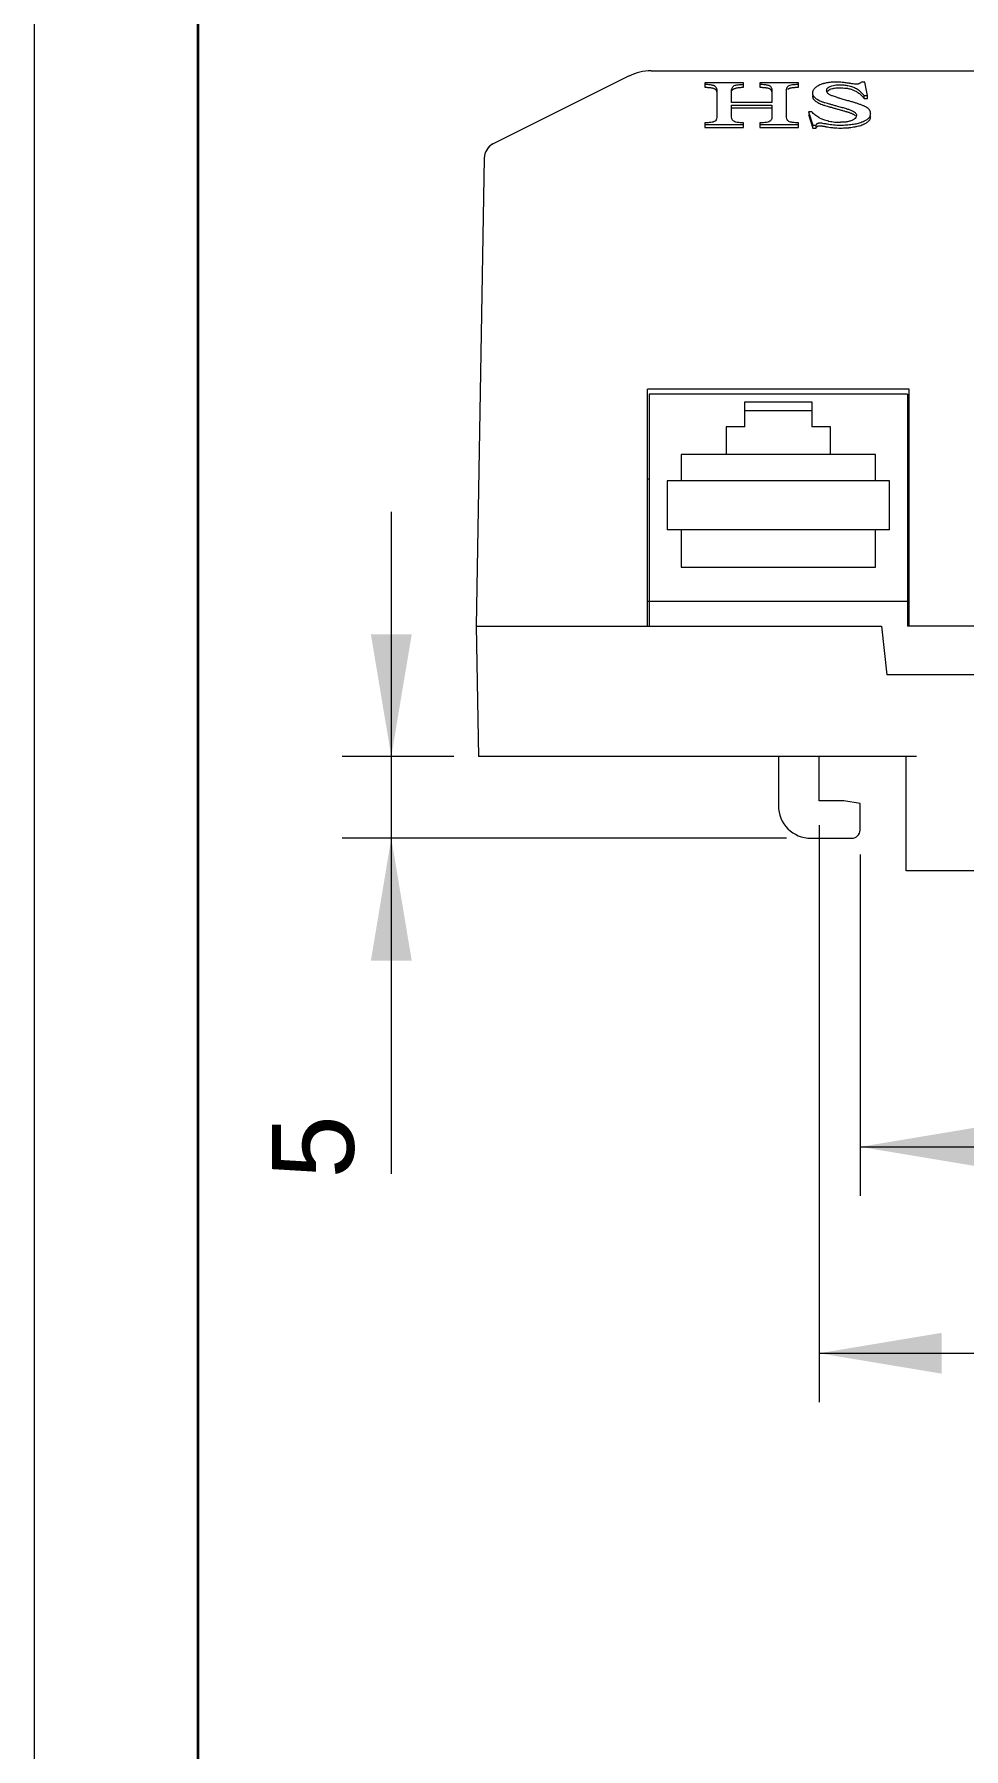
# Model space of a CAD drawing. Header units: millimetres. Extents: x -297 to 694, y -237 to 210.
# Drawn here: x -297 to -240.1, y 0 to 105 of the extents above; entities that cross this region are included whole.
import ezdxf

# ---------------------------------------------------------------- set-up
doc = ezdxf.new("R2010")
doc.units = ezdxf.units.MM
doc.layers.get('0').update_dxf_attribs({"lineweight": 20})
doc.layers.add('粗实线层', color=7, linetype='Continuous', lineweight=35)
doc.layers.add('细实线层', color=7, linetype='Continuous', lineweight=18)
doc.styles.add('标准', font='')
doc.styles.get('标准').set_extended_font_data('arial')
doc.dimstyles.new('标准', dxfattribs={"dimscale": 1.5, "dimtxt": 3.333333, "dimasz": 5, "dimexe": 2, "dimexo": 1, "dimgap": 1.5, "dimtad": 1, "dimdec": 1, "dimdsep": 46, "dimtxsty": '标准', "dimcen": 2.5, "dimdle": 10, "dimclrd": 256, "dimclre": 256, "dimclrt": 7, "dimadec": 0, "dimazin": 0, "dimtfac": 0.714286, "dimtdec": 1, "dimtmove": 0, "dimatfit": 3, "dimfxl": 0, "dimtolj": 1, "dimarcsym": 0})

# ---------------------------------------------------------------- blocks, each defined once
blk = doc.blocks.new('*X8')
for points in [[(-246.46, 36.86), (-238.96, 38.11), (-238.96, 35.61)], [(-198.46, 36.86), (-205.96, 38.11), (-205.96, 35.61)]]:
    blk.add_hatch(color=256).paths.add_polyline_path(points, flags=0)
at = {"linetype": 'Continuous'}
for p, q in [((-246.46, 54.76), (-246.46, 33.86)), ((-198.46, 54.76), (-198.46, 33.86))]:
    blk.add_line(p, q, dxfattribs=at)
blk.add_line((-246.46, 36.86), (-198.46, 36.86))
at = {"color": 7, "linetype": 'Continuous', "insert": (-222.46, 41.66), "char_height": 5, "width": 14.7409, "attachment_point": 5, "style": '标准'}
blk.add_mtext('48', dxfattribs=at)
blk = doc.blocks.new('*X9')
for points in [[(-248.96, 24.22), (-241.46, 25.47), (-241.46, 22.97)], [(-195.96, 24.22), (-203.46, 25.47), (-203.46, 22.97)]]:
    blk.add_hatch(color=256).paths.add_polyline_path(points, flags=0)
at = {"linetype": 'Continuous'}
for p, q in [((-248.96, 56.56), (-248.96, 21.22)), ((-195.96, 56.56), (-195.96, 21.22))]:
    blk.add_line(p, q, dxfattribs=at)
blk.add_line((-248.96, 24.22), (-195.96, 24.22))
at = {"color": 7, "linetype": 'Continuous', "insert": (-222.46, 29.03), "char_height": 5, "width": 14.3216, "attachment_point": 5, "style": '标准'}
blk.add_mtext('53', dxfattribs=at)
blk = doc.blocks.new('*X11')
for points in [[(-275.15, 60.76), (-273.9, 68.26), (-276.4, 68.26)], [(-275.15, 55.76), (-273.9, 48.26), (-276.4, 48.26)]]:
    blk.add_hatch(color=256).paths.add_polyline_path(points, flags=0)
blk.add_line((-275.15, 75.76), (-275.15, 35.2))
at = {"linetype": 'Continuous'}
for p, q in [((-271.32, 60.76), (-278.15, 60.76)), ((-250.96, 55.76), (-278.15, 55.76))]:
    blk.add_line(p, q, dxfattribs=at)
at = {"color": 7, "linetype": 'Continuous', "insert": (-279.91, 36.86), "char_height": 5, "width": 10, "attachment_point": 5, "rotation": 90, "style": '标准'}
blk.add_mtext('5', dxfattribs=at)
blk = doc.blocks.new('$CAXA_FRAME_13B17AC1$')
at = {"layer": '粗实线层'}
blk.add_line((-287, 200), (-287, -200), dxfattribs=at)
at = {"layer": '细实线层'}
blk.add_line((-297, 210), (-297, -210), dxfattribs=at)

msp = doc.modelspace()

# ---------------------------------------------------------------- linework, layer by layer
at = {"linetype": 'Continuous'}
for p, q in [((-260.59, 102.45), (-268.91, 98.29)), ((-259.25, 102.76), (-185.67, 102.76)), ((-253.59, 102.03), (-255.96, 102.03)), ((-255.96, 102.03), (-255.96, 101.76)), ((-253.59, 101.76), (-253.59, 102.03)), ((-250.22, 102.03), (-252.59, 102.03)), ((-252.59, 102.03), (-252.59, 101.76)), ((-250.22, 101.76), (-250.22, 102.03)), ((-246.17, 102.07), (-246.38, 102.07)), ((-246, 101.25), (-246.17, 102.07)), ((-255.22, 101.53), (-255.22, 99.99)), ((-254.33, 100.83), (-254.33, 101.53)), ((-251.85, 100.83), (-254.33, 100.83)), ((-251.85, 101.53), (-251.85, 100.83)), ((-250.96, 99.99), (-250.96, 101.53)), ((-246.21, 101.25), (-246, 101.25)), ((-246.21, 101.07), (-246.21, 101.25)), ((-246.21, 101.07), (-246, 101.07)), ((-246, 101.07), (-246, 101.25)), ((-254.33, 100.66), (-251.85, 100.66)), ((-254.33, 99.99), (-254.33, 100.66)), ((-254.33, 100.49), (-251.85, 100.49)), ((-251.85, 100.66), (-251.85, 99.99)), ((-249.41, 100.26), (-249.62, 100.26)), ((-249.62, 100.26), (-249.36, 99.44)), ((-249.62, 100.08), (-249.36, 99.26)), ((-255.96, 99.58), (-255.96, 99.3)), ((-255.96, 99.48), (-253.59, 99.48)), ((-255.96, 99.3), (-253.59, 99.3)), ((-253.59, 99.3), (-253.59, 99.58)), ((-252.59, 99.58), (-252.59, 99.3)), ((-252.59, 99.48), (-250.22, 99.48)), ((-252.59, 99.3), (-250.22, 99.3)), ((-250.22, 99.3), (-250.22, 99.58)), ((-249.36, 99.44), (-249.15, 99.44)), ((-249.36, 99.26), (-249.36, 99.44)), ((-249.36, 99.26), (-249.15, 99.26)), ((-249.15, 99.26), (-249.15, 99.44)), ((-269.46, 97.41), (-269.96, 68.76)), ((-243.46, 83.26), (-259.46, 83.26)), ((-259.46, 68.76), (-259.46, 83.26)), ((-243.56, 82.96), (-259.36, 82.96)), ((-259.36, 82.96), (-259.36, 68.76)), ((-243.56, 82.96), (-243.56, 68.76)), ((-243.46, 68.76), (-243.46, 83.26)), ((-253.51, 82.49), (-249.41, 82.49)), ((-253.51, 80.96), (-253.51, 82.49)), ((-253.51, 81.96), (-249.41, 81.96)), ((-249.41, 82.49), (-249.41, 80.96)), ((-253.51, 80.96), (-254.66, 80.96)), ((-254.66, 80.96), (-254.66, 79.26)), ((-248.26, 80.96), (-249.41, 80.96)), ((-248.26, 79.26), (-248.26, 80.96)), ((-245.51, 79.26), (-257.41, 79.26)), ((-257.41, 79.26), (-257.41, 77.66)), ((-245.51, 77.66), (-245.51, 79.26)), ((-259.36, 77.76), (-259.46, 77.76)), ((-243.46, 77.76), (-243.56, 77.76)), ((-244.66, 77.66), (-258.26, 77.66)), ((-258.26, 77.66), (-258.26, 74.66)), ((-244.66, 74.66), (-244.66, 77.66)), ((-244.66, 74.66), (-258.26, 74.66)), ((-257.41, 74.66), (-257.41, 72.36)), ((-245.51, 72.36), (-245.51, 74.66)), ((-257.41, 72.36), (-245.51, 72.36)), ((-243.46, 70.26), (-259.46, 70.26)), ((-269.96, 68.76), (-245.14, 68.76)), ((-269.96, 68.76), (-269.82, 60.76)), ((-238.71, 68.76), (-243.56, 68.76)), ((-200.1, 65.76), (-244.82, 65.76)), ((-243.01, 60.76), (-269.82, 60.76)), ((-251.46, 60.76), (-251.46, 57.76)), ((-248.96, 58.06), (-248.96, 60.76)), ((-243.63, 53.76), (-243.63, 60.76)), ((-247.46, 58.06), (-248.96, 58.06)), ((-246.46, 57.89), (-247.46, 58.06)), ((-246.46, 56.26), (-246.46, 57.89)), ((-249.46, 55.76), (-246.96, 55.76)), ((-201.3, 53.76), (-243.63, 53.76))]:
    msp.add_line(p, q, dxfattribs=at)
msp.add_line((-245.14, 68.76), (-244.82, 65.76))
for centre, radius, start, end in [((-259.25, 99.76), 3, 90.0002, 116.5652), ((-247.9, 98.17), 3.9, 86.9362, 89.9965), ((-247.9, 98.19), 3.88, 83.0446, 86.9401), ((-247.89, 98.29), 3.78, 79.3904, 83.0429), ((-248.3, 101.56), 0.213, 180.0669, 200.3375), ((-247.74, 99.13), 2.6, 77.459, 78.955), ((-247.77, 99), 2.73, 71.7562, 77.4414), ((-248.04, 101.7), 2.03, 244.2361, 247.9171), ((-247.91, 102.01), 2.37, 247.8962, 250.3433), ((-247.69, 102.61), 3, 250.315, 256.265), ((-247.7, 102.59), 2.99, 256.2667, 257.2203), ((-247.69, 102.64), 3.03, 257.2219, 263.9824), ((-247.66, 102.88), 3.27, 263.9749, 270.0432), ((-268.46, 97.4), 1, 116.5651, 179), ((-268.45, 97.39), 1.01, 158.1468, 178.9257), ((-268.47, 97.4), 0.991, 155.5848, 158.1157), ((-268.46, 97.4), 0.998, 137.1408, 155.5792), ((-268.46, 97.4), 0.997, 133.0383, 137.1149), ((-268.46, 97.39), 1.01, 116.2117, 133.0558), ((-249.46, 57.76), 2, 180, 270), ((-246.96, 56.26), 0.5, 270, 0)]:
    msp.add_arc(centre, radius, start, end, dxfattribs=at)
for points, knots in [([(-255.96, 101.94), (-255.85, 101.94), (-255.67, 101.93), (-255.46, 101.89), (-255.36, 101.85), (-255.33, 101.82)], [0, 0, 0, 0, 1373.745171, 2227.100985, 2704.649703, 2704.649703, 2704.649703, 2704.649703]), ([(-254.21, 101.82), (-254.18, 101.85), (-254.08, 101.89), (-253.87, 101.92), (-253.7, 101.93), (-253.59, 101.94)], [0, 0, 0, 0, 497.425097, 1351.505265, 2690.718063, 2690.718063, 2690.718063, 2690.718063]), ([(-252.59, 101.94), (-252.48, 101.94), (-252.3, 101.93), (-252.08, 101.89), (-251.98, 101.85), (-251.95, 101.82)], [0, 0, 0, 0, 1376.252755, 2216.506613, 2676.541815, 2676.541815, 2676.541815, 2676.541815]), ([(-250.96, 101.53), (-250.96, 101.58), (-250.95, 101.68), (-250.89, 101.81), (-250.83, 101.85), (-250.8, 101.86)], [0, 0, 0, 0, 1168.43101, 1989.860066, 2663.930792, 2663.930792, 2663.930792, 2663.930792]), ([(-250.8, 101.86), (-250.76, 101.88), (-250.66, 101.91), (-250.46, 101.93), (-250.31, 101.94), (-250.22, 101.94)], [0, 0, 0, 0, 569.102453, 1431.893223, 2662.413515, 2662.413515, 2662.413515, 2662.413515]), ([(-248.98, 101.87), (-248.99, 101.86), (-249.02, 101.84), (-249.08, 101.81), (-249.15, 101.77), (-249.22, 101.71), (-249.27, 101.66), (-249.32, 101.6), (-249.34, 101.55), (-249.36, 101.5), (-249.37, 101.47), (-249.37, 101.44), (-249.37, 101.42), (-249.37, 101.41)], [0, 0, 0, 0, 743.74985, 1453.210268, 2772.811868, 3968.260983, 5051.956517, 6040.493048, 6955.636931, 7394.502951, 7825.672833, 8253.222671, 8681.330732, 8681.330732, 8681.330732, 8681.330732]), ([(-248.69, 101.98), (-248.71, 101.97), (-248.77, 101.96), (-248.87, 101.92), (-248.94, 101.89), (-248.98, 101.87)], [0, 0, 0, 0, 645.64294, 1671.264243, 2647.600058, 2647.600058, 2647.600058, 2647.600058]), ([(-248.36, 102.05), (-248.36, 102.05), (-248.41, 102.04), (-248.51, 102.02), (-248.61, 102), (-248.67, 101.99), (-248.69, 101.98)], [0, 0, 0, 0, 93.366861, 1548.8799, 2926.467751, 3452.026762, 3452.026762, 3452.026762, 3452.026762]), ([(-247.9, 102.07), (-247.95, 102.07), (-248.06, 102.07), (-248.22, 102.06), (-248.31, 102.05), (-248.36, 102.05)], [0, 0, 0, 0, 946.916893, 1844.517308, 2642.959241, 2642.959241, 2642.959241, 2642.959241]), ([(-248.28, 101.81), (-248.22, 101.83), (-248.11, 101.87), (-247.91, 101.9), (-247.77, 101.91), (-247.7, 101.91)], [0, 0, 0, 0, 804.68222, 1655.821138, 2641.072557, 2641.072557, 2641.072557, 2641.072557]), ([(-247.7, 101.91), (-247.62, 101.91), (-247.45, 101.9), (-247.19, 101.86), (-247.01, 101.81), (-246.92, 101.78)], [0, 0, 0, 0, 794.876324, 1667.767238, 2635.908585, 2635.908585, 2635.908585, 2635.908585]), ([(-246.69, 101.95), (-246.73, 101.95), (-246.82, 101.95), (-246.92, 101.96), (-246.97, 101.97)], [0, 0, 0, 0, 791.663055, 1936.505581, 1936.505581, 1936.505581, 1936.505581]), ([(-246.53, 101.97), (-246.55, 101.96), (-246.58, 101.95), (-246.64, 101.95), (-246.67, 101.95), (-246.69, 101.95)], [0, 0, 0, 0, 831.13247, 1690.842319, 2629.076574, 2629.076574, 2629.076574, 2629.076574]), ([(-246.38, 102.07), (-246.4, 102.06), (-246.43, 102.03), (-246.48, 101.99), (-246.52, 101.98), (-246.53, 101.97)], [0, 0, 0, 0, 1071.102152, 1931.514906, 2628.315376, 2628.315376, 2628.315376, 2628.315376]), ([(-255.96, 101.76), (-255.94, 101.76), (-255.9, 101.76), (-255.83, 101.75), (-255.79, 101.75), (-255.76, 101.75)], [0, 0, 0, 0, 853.829045, 1664.979918, 2705.082517, 2705.082517, 2705.082517, 2705.082517]), ([(-255.76, 101.75), (-255.75, 101.75), (-255.7, 101.75), (-255.64, 101.74), (-255.6, 101.73), (-255.58, 101.73)], [0, 0, 0, 0, 499.978978, 1957.895021, 2703.389418, 2703.389418, 2703.389418, 2703.389418]), ([(-255.58, 101.73), (-255.57, 101.73), (-255.53, 101.72), (-255.48, 101.71), (-255.44, 101.7), (-255.41, 101.69), (-255.39, 101.68), (-255.37, 101.67), (-255.35, 101.66), (-255.34, 101.65), (-255.33, 101.65)], [0, 0, 0, 0, 891.544354, 2735.973155, 3547.407571, 4287.216647, 4957.904549, 5562.878804, 6106.832832, 6596.273867, 6596.273867, 6596.273867, 6596.273867]), ([(-255.33, 101.82), (-255.31, 101.8), (-255.27, 101.75), (-255.23, 101.65), (-255.22, 101.57), (-255.22, 101.53)], [0, 0, 0, 0, 781.284036, 1654.660427, 2700.065371, 2700.065371, 2700.065371, 2700.065371]), ([(-255.33, 101.65), (-255.32, 101.64), (-255.31, 101.62), (-255.28, 101.59), (-255.26, 101.55), (-255.25, 101.52), (-255.24, 101.49), (-255.23, 101.46), (-255.23, 101.46)], [0, 0, 0, 0, 872.854358, 1746.478071, 2632.248195, 3541.170666, 4483.523121, 5055.601292, 5055.601292, 5055.601292, 5055.601292]), ([(-254.33, 101.53), (-254.33, 101.57), (-254.32, 101.65), (-254.28, 101.75), (-254.24, 101.8), (-254.21, 101.82)], [0, 0, 0, 0, 1056.261553, 1919.191976, 2691.72942, 2691.72942, 2691.72942, 2691.72942]), ([(-254.29, 101.56), (-254.28, 101.57), (-254.27, 101.59), (-254.24, 101.62), (-254.22, 101.64), (-254.21, 101.64)], [0, 0, 0, 0, 898.353528, 1789.329128, 2690.552972, 2690.552972, 2690.552972, 2690.552972]), ([(-254.21, 101.64), (-254.21, 101.65), (-254.2, 101.66), (-254.18, 101.67), (-254.15, 101.68), (-254.13, 101.69), (-254.12, 101.69), (-254.11, 101.69)], [0, 0, 0, 0, 766.949756, 1616.33817, 2554.971976, 3587.931971, 4220.414772, 4220.414772, 4220.414772, 4220.414772]), ([(-254.11, 101.69), (-254.1, 101.7), (-254.06, 101.71), (-253.99, 101.72), (-253.91, 101.74), (-253.81, 101.75), (-253.73, 101.75), (-253.65, 101.76), (-253.61, 101.76), (-253.59, 101.76)], [0, 0, 0, 0, 498.421536, 1297.904361, 2220.340786, 3268.336389, 4443.749222, 5079.700397, 5747.999666, 5747.999666, 5747.999666, 5747.999666]), ([(-252.59, 101.76), (-252.57, 101.76), (-252.52, 101.76), (-252.46, 101.75), (-252.41, 101.75), (-252.39, 101.75)], [0, 0, 0, 0, 854.371025, 1664.556563, 2676.994498, 2676.994498, 2676.994498, 2676.994498]), ([(-252.39, 101.75), (-252.37, 101.75), (-252.33, 101.75), (-252.27, 101.74), (-252.22, 101.73), (-252.2, 101.73)], [0, 0, 0, 0, 524.294199, 1971.739062, 2675.278503, 2675.278503, 2675.278503, 2675.278503]), ([(-252.2, 101.73), (-252.19, 101.73), (-252.15, 101.72), (-252.1, 101.71), (-252.06, 101.7), (-252.03, 101.69), (-252.01, 101.68), (-251.99, 101.67), (-251.97, 101.66), (-251.96, 101.65), (-251.95, 101.64)], [0, 0, 0, 0, 942.487984, 2766.000511, 3564.30508, 4289.443664, 4944.116594, 5531.954898, 6057.929571, 6528.923077, 6528.923077, 6528.923077, 6528.923077]), ([(-251.95, 101.82), (-251.93, 101.8), (-251.89, 101.75), (-251.86, 101.65), (-251.85, 101.57), (-251.85, 101.53)], [0, 0, 0, 0, 759.774942, 1627.006073, 2671.961331, 2671.961331, 2671.961331, 2671.961331]), ([(-251.95, 101.64), (-251.95, 101.64), (-251.93, 101.62), (-251.91, 101.59), (-251.89, 101.55), (-251.88, 101.52), (-251.87, 101.48), (-251.86, 101.46), (-251.86, 101.46)], [0, 0, 0, 0, 841.41275, 1694.10603, 2567.423595, 3470.351888, 4411.311909, 5003.983238, 5003.983238, 5003.983238, 5003.983238]), ([(-250.87, 101.64), (-250.87, 101.64), (-250.87, 101.64), (-250.86, 101.65), (-250.84, 101.67), (-250.82, 101.68), (-250.81, 101.68), (-250.8, 101.69)], [0, 0, 0, 0, 149.845329, 1147.125573, 2144.000553, 3150.672595, 4177.139084, 4177.139084, 4177.139084, 4177.139084]), ([(-250.8, 101.69), (-250.8, 101.69), (-250.78, 101.69), (-250.76, 101.7), (-250.73, 101.71), (-250.7, 101.72), (-250.64, 101.73), (-250.58, 101.74), (-250.5, 101.75), (-250.41, 101.75), (-250.32, 101.76), (-250.25, 101.76), (-250.22, 101.76)], [0, 0, 0, 0, 299.86782, 624.540799, 974.739855, 1351.042267, 2183.663867, 3125.354057, 4178.095817, 5343.33733, 6622.174007, 8015.460453, 8015.460453, 8015.460453, 8015.460453]), ([(-249.37, 101.41), (-249.37, 101.4), (-249.37, 101.39), (-249.37, 101.36), (-249.36, 101.32), (-249.35, 101.27), (-249.32, 101.23), (-249.29, 101.19), (-249.26, 101.15), (-249.21, 101.11), (-249.18, 101.08), (-249.17, 101.07)], [0, 0, 0, 0, 410.882248, 817.613841, 1625.952186, 2441.676904, 3281.195683, 4160.196972, 5092.965137, 6092.036808, 7168.158129, 7168.158129, 7168.158129, 7168.158129]), ([(-249.37, 101.23), (-249.37, 101.22), (-249.37, 101.21), (-249.37, 101.18), (-249.36, 101.14), (-249.35, 101.12), (-249.35, 101.11)], [0, 0, 0, 0, 639.296756, 1272.135455, 2529.839051, 3454.392363, 3454.392363, 3454.392363, 3454.392363]), ([(-249.35, 101.11), (-249.35, 101.1), (-249.34, 101.08), (-249.32, 101.05), (-249.29, 101.01), (-249.26, 100.97), (-249.21, 100.93), (-249.18, 100.91), (-249.17, 100.89)], [0, 0, 0, 0, 222.322169, 1063.488563, 1944.214954, 2878.813743, 3879.846162, 4958.079448, 4958.079448, 4958.079448, 4958.079448]), ([(-249.17, 101.07), (-249.15, 101.06), (-249.11, 101.03), (-249.03, 100.99), (-248.92, 100.93), (-248.8, 100.88), (-248.69, 100.84), (-248.64, 100.83), (-248.61, 100.82)], [0, 0, 0, 0, 529.298475, 1081.661808, 2261.066635, 3548.685694, 4235.795312, 4952.904582, 4952.904582, 4952.904582, 4952.904582]), ([(-249.17, 100.89), (-249.15, 100.88), (-249.11, 100.86), (-249.03, 100.81), (-248.92, 100.75), (-248.8, 100.7), (-248.69, 100.66), (-248.64, 100.65), (-248.61, 100.64)], [0, 0, 0, 0, 529.081138, 1081.217663, 2260.13821, 3547.228556, 4234.056038, 4950.870852, 4950.870852, 4950.870852, 4950.870852]), ([(-248.61, 100.82), (-248.56, 100.8), (-248.44, 100.77), (-248.26, 100.72), (-248.06, 100.66), (-247.92, 100.62), (-247.85, 100.6)], [0, 0, 0, 0, 706.796245, 1517.456936, 2429.518625, 3440.504075, 3440.504075, 3440.504075, 3440.504075]), ([(-248.51, 101.56), (-248.51, 101.59), (-248.49, 101.66), (-248.4, 101.75), (-248.32, 101.79), (-248.28, 101.81)], [0, 0, 0, 0, 750.061587, 1572.972724, 2642.970883, 2642.970883, 2642.970883, 2642.970883]), ([(-248.4, 101.36), (-248.42, 101.37), (-248.46, 101.41), (-248.49, 101.46), (-248.5, 101.48)], [0, 0, 0, 0, 1029.32935, 1943.770621, 1943.770621, 1943.770621, 1943.770621]), ([(-248.49, 101.46), (-248.49, 101.47), (-248.47, 101.49), (-248.45, 101.52), (-248.43, 101.54), (-248.41, 101.55), (-248.41, 101.56)], [0, 0, 0, 0, 566.277559, 1687.955361, 2913.683412, 3447.217227, 3447.217227, 3447.217227, 3447.217227]), ([(-248.41, 101.56), (-248.4, 101.56), (-248.37, 101.58), (-248.34, 101.6), (-248.31, 101.62), (-248.29, 101.62), (-248.28, 101.63)], [0, 0, 0, 0, 709.146225, 2006.753911, 2708.292446, 3446.80579, 3446.80579, 3446.80579, 3446.80579]), ([(-247.91, 101.14), (-247.99, 101.17), (-248.12, 101.21), (-248.28, 101.28), (-248.37, 101.33), (-248.4, 101.36)], [0, 0, 0, 0, 1217.160544, 2080.562918, 2639.029998, 2639.029998, 2639.029998, 2639.029998]), ([(-248.28, 101.63), (-248.24, 101.64), (-248.18, 101.67), (-248.12, 101.68), (-248.11, 101.68)], [0, 0, 0, 0, 1399.449006, 1943.243876, 1943.243876, 1943.243876, 1943.243876]), ([(-248.11, 101.68), (-248.08, 101.69), (-248, 101.71), (-247.89, 101.72), (-247.78, 101.73), (-247.73, 101.73), (-247.7, 101.73)], [0, 0, 0, 0, 757.299119, 2042.920305, 2727.921269, 3443.667981, 3443.667981, 3443.667981, 3443.667981]), ([(-247.21, 100.93), (-247.3, 100.96), (-247.48, 101.01), (-247.71, 101.08), (-247.85, 101.12), (-247.91, 101.14)], [0, 0, 0, 0, 1060.946941, 1939.220759, 2633.036715, 2633.036715, 2633.036715, 2633.036715]), ([(-247.7, 101.73), (-247.64, 101.73), (-247.51, 101.72), (-247.35, 101.7), (-247.27, 101.69), (-247.24, 101.68)], [0, 0, 0, 0, 1110.080689, 2241.38193, 2635.349017, 2635.349017, 2635.349017, 2635.349017]), ([(-246.39, 100.67), (-246.45, 100.7), (-246.58, 100.74), (-246.77, 100.81), (-246.99, 100.87), (-247.13, 100.91), (-247.21, 100.93)], [0, 0, 0, 0, 773.333475, 1600.644447, 2483.761379, 3424.449049, 3424.449049, 3424.449049, 3424.449049]), ([(-246.92, 101.78), (-246.84, 101.75), (-246.67, 101.68), (-246.43, 101.5), (-246.28, 101.34), (-246.21, 101.25)], [0, 0, 0, 0, 753.241681, 1612.512325, 2628.25629, 2628.25629, 2628.25629, 2628.25629]), ([(-246.92, 101.6), (-246.88, 101.59), (-246.82, 101.56), (-246.72, 101.52), (-246.63, 101.46), (-246.51, 101.38), (-246.39, 101.28), (-246.29, 101.17), (-246.24, 101.1), (-246.21, 101.07)], [0, 0, 0, 0, 656.427402, 1317.554027, 1987.86688, 2671.672153, 4094.794152, 4842.214495, 5617.498424, 5617.498424, 5617.498424, 5617.498424]), ([(-255.22, 99.99), (-255.22, 99.93), (-255.23, 99.83), (-255.29, 99.71), (-255.35, 99.66), (-255.38, 99.65)], [0, 0, 0, 0, 1155.132043, 1990.381094, 2689.676545, 2689.676545, 2689.676545, 2689.676545]), ([(-254.19, 99.67), (-254.22, 99.69), (-254.27, 99.74), (-254.32, 99.85), (-254.33, 99.94), (-254.33, 99.99)], [0, 0, 0, 0, 747.349684, 1593.664718, 2680.841759, 2680.841759, 2680.841759, 2680.841759]), ([(-251.85, 99.99), (-251.85, 99.94), (-251.86, 99.85), (-251.9, 99.74), (-251.96, 99.69), (-251.98, 99.67)], [0, 0, 0, 0, 1076.739218, 1924.330082, 2661.503137, 2661.503137, 2661.503137, 2661.503137]), ([(-250.82, 99.66), (-250.85, 99.68), (-250.9, 99.73), (-250.95, 99.84), (-250.96, 99.94), (-250.96, 99.99)], [0, 0, 0, 0, 681.526295, 1512.918753, 2652.686931, 2652.686931, 2652.686931, 2652.686931]), ([(-248.92, 99.87), (-248.94, 99.88), (-249.05, 99.94), (-249.23, 100.05), (-249.35, 100.19), (-249.41, 100.26)], [0, 0, 0, 0, 334.963752, 1511.570893, 2639.169468, 2639.169468, 2639.169468, 2639.169468]), ([(-248.61, 100.64), (-248.56, 100.62), (-248.44, 100.59), (-248.26, 100.54), (-248.06, 100.48), (-247.92, 100.44), (-247.85, 100.42)], [0, 0, 0, 0, 706.505202, 1516.832083, 2428.518206, 3439.087355, 3439.087355, 3439.087355, 3439.087355]), ([(-247.85, 100.6), (-247.75, 100.58), (-247.57, 100.53), (-247.33, 100.46), (-247.19, 100.41), (-247.12, 100.39)], [0, 0, 0, 0, 1035.534826, 1912.14391, 2629.305011, 2629.305011, 2629.305011, 2629.305011]), ([(-247.85, 100.42), (-247.81, 100.41), (-247.73, 100.39), (-247.59, 100.35), (-247.47, 100.32), (-247.35, 100.28), (-247.26, 100.26), (-247.19, 100.23), (-247.14, 100.22), (-247.12, 100.21)], [0, 0, 0, 0, 882.011239, 1711.930192, 3216.97694, 3892.876743, 4518.211176, 5093.383774, 5618.813248, 5618.813248, 5618.813248, 5618.813248]), ([(-247.12, 100.39), (-247.06, 100.37), (-246.96, 100.33), (-246.84, 100.27), (-246.78, 100.23), (-246.76, 100.21)], [0, 0, 0, 0, 1213.161476, 2067.942672, 2622.883524, 2622.883524, 2622.883524, 2622.883524]), ([(-247.12, 100.21), (-247.1, 100.2), (-247.06, 100.18), (-246.99, 100.16), (-246.94, 100.14), (-246.89, 100.11), (-246.85, 100.09), (-246.82, 100.07), (-246.79, 100.06), (-246.78, 100.05), (-246.77, 100.04), (-246.76, 100.03), (-246.76, 100.03)], [0, 0, 0, 0, 1396.601659, 2675.334247, 3835.826478, 4878.083897, 5802.689416, 6611.14769, 6972.775448, 7306.70758, 7613.764169, 7895.062831, 7895.062831, 7895.062831, 7895.062831]), ([(-246.68, 100.04), (-246.68, 99.99), (-246.7, 99.9), (-246.77, 99.83), (-246.81, 99.81)], [0, 0, 0, 0, 933.677129, 1926.869868, 1926.869868, 1926.869868, 1926.869868]), ([(-246.76, 100.21), (-246.74, 100.19), (-246.71, 100.15), (-246.68, 100.1), (-246.68, 100.06), (-246.68, 100.04)], [0, 0, 0, 0, 999.303275, 1851.218209, 2619.690933, 2619.690933, 2619.690933, 2619.690933]), ([(-245.93, 100.42), (-245.93, 100.43), (-245.94, 100.44), (-245.97, 100.46), (-246, 100.49), (-246.05, 100.52), (-246.1, 100.55), (-246.16, 100.58), (-246.23, 100.61), (-246.31, 100.64), (-246.36, 100.66), (-246.39, 100.67)], [0, 0, 0, 0, 286.408276, 591.000971, 1257.997471, 2006.73568, 2841.128837, 3764.021817, 4777.53338, 5883.278902, 7082.517239, 7082.517239, 7082.517239, 7082.517239]), ([(-246.35, 99.63), (-246.32, 99.64), (-246.28, 99.65), (-246.22, 99.68), (-246.17, 99.7), (-246.1, 99.74), (-246.02, 99.78), (-245.95, 99.85), (-245.89, 99.91), (-245.85, 99.97), (-245.83, 100.02), (-245.82, 100.06), (-245.82, 100.1), (-245.81, 100.13), (-245.81, 100.14)], [0, 0, 0, 0, 817.895231, 1594.5051, 2331.029133, 3028.87008, 4314.840912, 5469.685195, 6516.573137, 7486.36475, 7954.813232, 8418.91395, 8884.158163, 9355.992321, 9355.992321, 9355.992321, 9355.992321]), ([(-246.35, 99.45), (-246.32, 99.46), (-246.28, 99.47), (-246.22, 99.5), (-246.17, 99.52), (-246.1, 99.56), (-246.02, 99.61), (-245.95, 99.67), (-245.89, 99.73), (-245.85, 99.79), (-245.83, 99.84), (-245.82, 99.88), (-245.82, 99.92), (-245.81, 99.95), (-245.81, 99.96)], [0, 0, 0, 0, 817.555649, 1593.843078, 2330.061313, 3027.612523, 4313.049434, 5467.414238, 6513.867522, 7483.256487, 7951.510474, 8415.418502, 8880.469551, 9352.107808, 9352.107808, 9352.107808, 9352.107808]), ([(-245.83, 100.25), (-245.83, 100.25), (-245.83, 100.26), (-245.85, 100.3), (-245.87, 100.35), (-245.9, 100.39), (-245.92, 100.41), (-245.93, 100.42)], [0, 0, 0, 0, 179.721231, 944.135949, 2490.496706, 3285.366396, 4100.409217, 4100.409217, 4100.409217, 4100.409217]), ([(-245.81, 100.14), (-245.81, 100.15), (-245.82, 100.18), (-245.82, 100.21), (-245.83, 100.24), (-245.83, 100.25)], [0, 0, 0, 0, 960.654575, 1900.98302, 2612.39507, 2612.39507, 2612.39507, 2612.39507]), ([(-255.38, 99.65), (-255.42, 99.63), (-255.52, 99.61), (-255.72, 99.58), (-255.87, 99.58), (-255.96, 99.58)], [0, 0, 0, 0, 586.232456, 1455.264396, 2691.310052, 2691.310052, 2691.310052, 2691.310052]), ([(-253.88, 99.59), (-253.94, 99.6), (-254.05, 99.61), (-254.15, 99.65), (-254.19, 99.67)], [0, 0, 0, 0, 1196.094597, 1969.628892, 1969.628892, 1969.628892, 1969.628892]), ([(-251.98, 99.67), (-252.02, 99.65), (-252.12, 99.61), (-252.32, 99.58), (-252.49, 99.58), (-252.59, 99.58)], [0, 0, 0, 0, 521.538424, 1370.972623, 2662.999556, 2662.999556, 2662.999556, 2662.999556]), ([(-250.51, 99.59), (-250.58, 99.6), (-250.68, 99.61), (-250.79, 99.64), (-250.82, 99.66)], [0, 0, 0, 0, 1211.062291, 1949.433777, 1949.433777, 1949.433777, 1949.433777]), ([(-249.15, 99.44), (-249.14, 99.46), (-249.13, 99.48), (-249.1, 99.52), (-249.07, 99.54), (-249.06, 99.54)], [0, 0, 0, 0, 1022.053598, 1882.229363, 2635.910486, 2635.910486, 2635.910486, 2635.910486]), ([(-249.15, 99.26), (-249.15, 99.27), (-249.14, 99.28), (-249.13, 99.3), (-249.11, 99.32), (-249.09, 99.35), (-249.07, 99.36), (-249.06, 99.36)], [0, 0, 0, 0, 606.799221, 1181.136961, 2244.399661, 3217.640968, 4133.4587, 4133.4587, 4133.4587, 4133.4587]), ([(-249.06, 99.54), (-249.05, 99.55), (-249.02, 99.56), (-248.97, 99.57), (-248.93, 99.57), (-248.91, 99.57)], [0, 0, 0, 0, 670.596062, 1504.999659, 2635.382465, 2635.382465, 2635.382465, 2635.382465]), ([(-249.06, 99.36), (-249.06, 99.37), (-249.05, 99.37), (-249.03, 99.38), (-249, 99.39), (-248.98, 99.39), (-248.96, 99.39), (-248.93, 99.4), (-248.91, 99.4), (-248.91, 99.4)], [0, 0, 0, 0, 516.621206, 1072.944318, 2334.05389, 3053.238513, 3839.047433, 4696.723013, 5631.091091, 5631.091091, 5631.091091, 5631.091091]), ([(-248.91, 99.57), (-248.88, 99.57), (-248.8, 99.57), (-248.66, 99.54), (-248.53, 99.52), (-248.46, 99.51)], [0, 0, 0, 0, 468.730645, 1319.774874, 2633.656077, 2633.656077, 2633.656077, 2633.656077]), ([(-248.91, 99.4), (-248.9, 99.4), (-248.89, 99.4), (-248.88, 99.39), (-248.86, 99.39), (-248.84, 99.39), (-248.8, 99.39), (-248.75, 99.38), (-248.69, 99.37), (-248.62, 99.36), (-248.54, 99.34), (-248.49, 99.33), (-248.46, 99.33)], [0, 0, 0, 0, 209.06937, 455.903979, 740.731418, 1063.690403, 1824.306123, 2738.14995, 3805.352579, 5025.927207, 6399.82325, 7926.953093, 7926.953093, 7926.953093, 7926.953093]), ([(-248.46, 99.51), (-248.4, 99.5), (-248.27, 99.48), (-248.08, 99.45), (-247.87, 99.44), (-247.73, 99.44), (-247.66, 99.44)], [0, 0, 0, 0, 793.866256, 1628.699059, 2506.406016, 3428.628715, 3428.628715, 3428.628715, 3428.628715]), ([(-248.46, 99.33), (-248.4, 99.32), (-248.32, 99.3), (-248.23, 99.29), (-248.21, 99.29)], [0, 0, 0, 0, 1450.666176, 1933.593219, 1933.593219, 1933.593219, 1933.593219]), ([(-248.21, 99.29), (-248.17, 99.29), (-248.06, 99.27), (-247.87, 99.26), (-247.73, 99.26), (-247.66, 99.26)], [0, 0, 0, 0, 632.086072, 1604.359647, 2625.945217, 2625.945217, 2625.945217, 2625.945217]), ([(-246.97, 99.72), (-247.03, 99.7), (-247.17, 99.65), (-247.41, 99.61), (-247.57, 99.61), (-247.66, 99.61)], [0, 0, 0, 0, 785.840508, 1634.880076, 2622.50538, 2622.50538, 2622.50538, 2622.50538]), ([(-247.66, 99.44), (-247.59, 99.44), (-247.47, 99.44), (-247.29, 99.45), (-247.11, 99.47), (-246.94, 99.49), (-246.78, 99.51), (-246.63, 99.54), (-246.49, 99.58), (-246.39, 99.61), (-246.35, 99.63)], [0, 0, 0, 0, 914.78989, 1794.832537, 2640.922783, 3453.985927, 4235.096998, 4985.502254, 5706.64266, 6400.178759, 6400.178759, 6400.178759, 6400.178759]), ([(-247.66, 99.26), (-247.59, 99.26), (-247.47, 99.26), (-247.3, 99.27), (-247.2, 99.28), (-247.15, 99.28)], [0, 0, 0, 0, 992.497414, 1947.295954, 2621.118031, 2621.118031, 2621.118031, 2621.118031]), ([(-247.15, 99.28), (-247.14, 99.28), (-247.07, 99.29), (-246.94, 99.31), (-246.81, 99.33), (-246.74, 99.34), (-246.72, 99.35)], [0, 0, 0, 0, 361.43476, 1667.208406, 2921.667251, 3414.470158, 3414.470158, 3414.470158, 3414.470158]), ([(-246.72, 99.35), (-246.69, 99.35), (-246.61, 99.37), (-246.49, 99.4), (-246.39, 99.43), (-246.35, 99.45)], [0, 0, 0, 0, 624.104472, 1638.676477, 2614.412001, 2614.412001, 2614.412001, 2614.412001])]:
    msp.add_open_spline(points, degree=3, knots=knots, dxfattribs=at)
for points in [[(-246.97, 101.97), (-247.04, 101.98), (-247.12, 102), (-247.19, 102.01)], [(-246.88, 99.76), (-246.91, 99.75), (-246.94, 99.73), (-246.97, 99.72)], [(-246.81, 99.81), (-246.83, 99.79), (-246.86, 99.78), (-246.88, 99.76)], [(-253.59, 99.58), (-253.69, 99.58), (-253.78, 99.58), (-253.88, 99.59)], [(-250.22, 99.58), (-250.32, 99.58), (-250.42, 99.58), (-250.51, 99.59)]]:
    msp.add_open_spline(points, degree=3, dxfattribs=at)

# ---------------------------------------------------------------- block references
at = {"layer": '粗实线层'}
msp.add_blockref('$CAXA_FRAME_13B17AC1$', (0, 0), dxfattribs=at)

# ---------------------------------------------------------------- dimensions: what is measured, and where the dimension line sits
at = {"linetype": 'Continuous'}
dim = msp.add_linear_dim(base=(-275.15, 55.76), p1=(-269.82, 60.76), p2=(-249.46, 55.76), angle=270, dimstyle='标准', override={"dimsah": 1, "dimtfill": 1, "dimtzin": 8}, dxfattribs=at)
dim.commit()
dim.dimension.update_dxf_attribs({"geometry": '*X11', "text_midpoint": (-279.91, 36.86), "dimtype": 160})
for base, p1, p2, picture, middle in [((-195.96, 24.22), (-248.96, 58.06), (-195.96, 58.06), '*X9', (-222.46, 29.03)), ((-198.46, 36.86), (-246.46, 56.26), (-198.46, 56.26), '*X8', (-222.46, 41.66))]:
    dim = msp.add_linear_dim(base=base, p1=p1, p2=p2, dimstyle='标准', override={"dimsah": 1, "dimtfill": 1, "dimtzin": 8}, dxfattribs=at)
    dim.commit()
    dim.dimension.update_dxf_attribs({"geometry": picture, "text_midpoint": middle})

doc.saveas('drawing.dxf')
